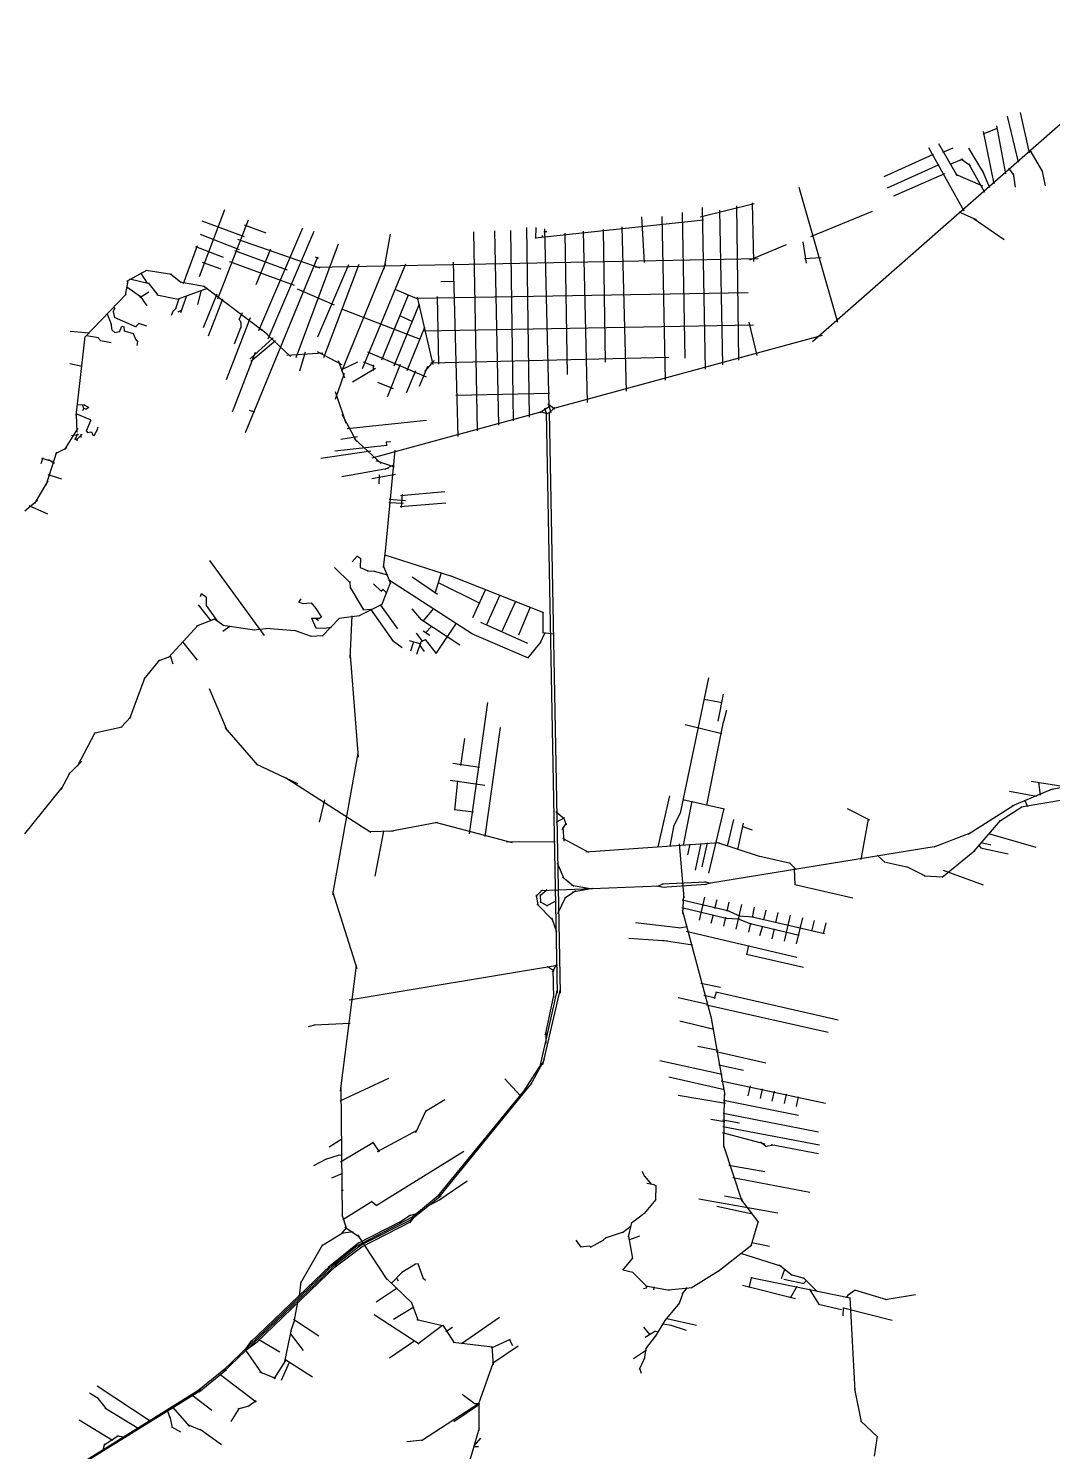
# Model space of a CAD drawing. Header units: inches. Extents: x 723427 to 759408, y 6910722 to 6968430.
# Drawn here: x 749044 to 753445, y 6958403 to 6964518 of the extents above; entities that cross this region are included whole.
import ezdxf

# ---------------------------------------------------------------- set-up
doc = ezdxf.new("R2010")
doc.units = ezdxf.units.IN
doc.header["$MEASUREMENT"] = 0

msp = doc.modelspace()

# ---------------------------------------------------------------- linework, layer by layer
for points in [[(752413.7, 6963172.5), (753945.4, 6964518)], [(753305.3, 6964156.2), (753344.6, 6963984)], [(753203.5, 6964100), (753242.7, 6963893.2)], [(753249.4, 6964141.5), (753297.4, 6963943.7)], [(753147, 6964075.9), (753192.2, 6963850.4)], [(753147.2, 6964064.7), (753208.7, 6964088.9)], [(752721.3, 6963882.5), (752933.7, 6963978.4)], [(752911, 6964006.9), (753062.9, 6963733.7)], [(752955.3, 6964023.4), (753035.4, 6963885)], [(752972.6, 6963986.5), (753018.3, 6964005.5)], [(753083.8, 6964003.8), (753147.4, 6963896.9)], [(753346.9, 6963994.5), (753401.7, 6963902)], [(752735.3, 6963833.1), (752957, 6963933.7)], [(753004.3, 6963934.4), (753060.1, 6963957.4)], [(753050.8, 6963957.7), (753091.8, 6963929.3)], [(753084.2, 6963937.9), (753152.9, 6963814.9)], [(753140.3, 6963911.5), (753173.3, 6963834.2)], [(753255.2, 6963917), (753277.9, 6963886.1)], [(753398.4, 6963910.6), (753413.1, 6963841.2)], [(752762.1, 6963798.2), (752982, 6963895.3)], [(753027.7, 6963891.3), (753143.6, 6963841.2)], [(753275.2, 6963894.6), (753284.4, 6963835.4)], [(752353.8, 6963836.2), (752520.5, 6963256)], [(749778.6, 6963451.7), (749887.1, 6963739.4)], [(751853.4, 6963726.6), (751864.4, 6963101.4)], [(751931, 6963709), (752162.9, 6963765.2)], [(751939.4, 6963748.4), (751952.3, 6963054.1)], [(752014, 6963737.1), (752025.9, 6963072.7)], [(752086.8, 6963755.9), (752095.2, 6963092.8)], [(752154.3, 6963768.5), (752159.9, 6963516.8)], [(752406.1, 6963623.7), (752671.5, 6963733.2)], [(753042.6, 6963729.6), (753117.2, 6963696.5)], [(749788, 6963691.5), (749970.8, 6963624.4)], [(749857.1, 6963355.9), (749988.9, 6963696.4)], [(749970.9, 6963674.5), (750063.5, 6963640)], [(751221.5, 6963618.6), (751944.7, 6963695)], [(751594.3, 6963666), (751612.3, 6962959.4)], [(751678.6, 6963708.5), (751689.1, 6963511.7)], [(751765.2, 6963709.4), (751779.7, 6963007.1)], [(753103.8, 6963702.8), (753236.4, 6963610.5)], [(749781.4, 6963633.7), (749949, 6963568.2)], [(749942.1, 6963612.5), (750295.2, 6963489.7)], [(750033.6, 6963220.5), (750222.2, 6963661.3)], [(750074.1, 6963184.8), (750271.4, 6963647.5)], [(750572.4, 6963483.2), (750599.6, 6963633.7)], [(750955.7, 6963644), (750971.4, 6962789.5)], [(751047.1, 6963648), (751063, 6962813)], [(751115.6, 6963649.9), (751127.2, 6962831.5)], [(751183.9, 6963663), (751195.4, 6962848.4)], [(751223.7, 6963615.2), (751225.5, 6963663.3)], [(751250, 6963629.7), (751254.7, 6963621.2)], [(751258.3, 6963644.9), (751271.9, 6963645.1)], [(751261, 6963657.5), (751279.3, 6962894.1)], [(751348.1, 6963637.8), (751358.6, 6963031.4)], [(751428.2, 6963647.5), (751444, 6962911.3)], [(751513.4, 6963654.6), (751522.5, 6963083.7)], [(749710.2, 6963422.5), (749770.4, 6963584.8)], [(749761.2, 6963580.8), (749879.7, 6963535.7)], [(749929.5, 6963563.9), (750155.1, 6963480.5)], [(750022.6, 6963418.2), (750085.6, 6963570.9)], [(750194.1, 6963104.7), (750376.7, 6963592.2)], [(752143.8, 6963523.7), (752301.8, 6963589.1)], [(752371.6, 6963601), (752385.6, 6963509)], [(749790.6, 6963513.6), (749870.4, 6963484.8)], [(749907, 6963517.3), (750186, 6963414.6)], [(749976.9, 6962782.4), (750287.8, 6963537.4)], [(750275.7, 6963537.4), (750288.7, 6963530.9)], [(750277.4, 6963492.4), (752179.4, 6963530)], [(750287.2, 6963193.1), (750421, 6963503.2)], [(750313.5, 6963104), (750464.6, 6963505.2)], [(750390.8, 6963046.1), (750579.4, 6963508.2)], [(750479.6, 6963057.4), (750664.7, 6963506.9)], [(750868.7, 6963513.2), (750888.7, 6962764.7)], [(752378.9, 6963529.7), (752449.7, 6963534)], [(749460.2, 6963370.3), (749472.2, 6963435.5)], [(749466.6, 6963431.9), (749552.3, 6963479.4)], [(749479.4, 6963441.8), (749562.1, 6963422.3)], [(749525.6, 6963467.4), (749554.3, 6963422.9)], [(749549.5, 6963478.9), (749659.1, 6963462.5)], [(749557.4, 6963425), (749599, 6963371.3)], [(749653.8, 6963464.3), (749698.1, 6963427.7)], [(749694.4, 6963428.9), (749798.7, 6963411.1)], [(750816.3, 6963431.3), (750871.6, 6963432)], [(749286.5, 6963191.1), (749462.9, 6963376.1)], [(749466.5, 6963407.2), (749524.9, 6963366.2)], [(749521.9, 6963362.4), (749560.5, 6963386.8)], [(749523.6, 6963367.5), (749552.6, 6963326.5)], [(749595.4, 6963373), (749686.6, 6963354.6)], [(749684.3, 6963354.7), (749813.1, 6963401.5)], [(749699, 6963297.4), (749724.4, 6963370.9)], [(749771.4, 6963332.6), (749787.7, 6963393.4)], [(749795.4, 6963412.4), (750069.8, 6963205.2)], [(749796.3, 6963233.1), (749854.8, 6963377.7)], [(750198.6, 6963399.2), (750357.7, 6963330.9)], [(750561.6, 6963094.8), (750677.4, 6963374)], [(750617.5, 6963398.3), (750712.1, 6963358.1)], [(750709.4, 6963358.6), (752137.1, 6963384)], [(750713.7, 6963363.2), (750781.4, 6963073.6)], [(750800, 6963366.3), (750805.7, 6963075.8)], [(749408.1, 6963299.1), (749414.3, 6963315.7)], [(749408.1, 6963301.7), (749413.9, 6963275.5)], [(749410.3, 6963321.9), (749414.6, 6963313.7)], [(749658, 6963285.9), (749667, 6963305.7)], [(749665, 6963303), (749677.9, 6963316)], [(749676.6, 6963314.4), (749690.8, 6963357.9)], [(749687, 6963300.2), (749704.1, 6963309.6)], [(749816.7, 6963197.3), (749878.9, 6963356.9)], [(749949.5, 6963267.7), (749963.4, 6963297.1)], [(750388.9, 6963313.9), (750727.1, 6963182.7)], [(750615.5, 6963068.1), (750724, 6963334.4)], [(749381.2, 6963291.7), (749398.5, 6963247.2)], [(749397.5, 6963251), (749402.3, 6963221.1)], [(749412.3, 6963277.1), (749506.9, 6963236.1)], [(749434.4, 6963214.9), (749444.9, 6963238.2)], [(749444.6, 6963238.1), (749454.4, 6963236.4)], [(749453.4, 6963236.9), (749455.4, 6963217.6)], [(749503.3, 6963236), (749519.1, 6963251.7)], [(749517.1, 6963251.6), (749551, 6963240.1)], [(749894.8, 6963009.9), (749998.3, 6963276.1)], [(749949.5, 6963268.7), (749956, 6963255.2)], [(749955.7, 6963256.7), (749956.7, 6963231.8)], [(750638.3, 6963284.5), (750694.7, 6963259.3)], [(750739.3, 6963218.4), (752160.2, 6963245.2)], [(752140.1, 6963255.8), (752174, 6963113.1)], [(749223.2, 6963218), (749305.6, 6963209.5)], [(749248, 6962854.6), (749287.9, 6963193.7)], [(749293.5, 6963199.2), (749344.1, 6963189.9)], [(749342.3, 6963190.8), (749354.4, 6963176.2)], [(749353.2, 6963177.2), (749399.3, 6963168.3)], [(749401.4, 6963222.4), (749416.5, 6963210.5)], [(749415.2, 6963210.9), (749435.1, 6963215.5)], [(749454.9, 6963218.2), (749493.6, 6963207.1)], [(749492.9, 6963207.6), (749505.7, 6963180.5)], [(749504.9, 6963181.5), (749513.8, 6963171.8)], [(749928.6, 6963163), (749957, 6963233.7)], [(749997.1, 6963099.1), (750095.9, 6963188)], [(749999.5, 6963088), (750105.4, 6963177.3)], [(750044.6, 6963226.4), (750169.3, 6963108.3)], [(750671, 6963047.7), (750747, 6963234.5)], [(751297.5, 6962884.6), (752456.1, 6963199.9)], [(749510.3, 6963155.8), (749513.7, 6963172.3)], [(749921, 6962870.8), (750018.9, 6963127.2)], [(750154.1, 6963113.9), (750308.2, 6963124.9)], [(750210.5, 6963046.3), (750233.8, 6963128.2)], [(750284.1, 6963130.5), (750390.2, 6963073.9)], [(750500.9, 6963128.4), (750753.1, 6963021.2)], [(749221.6, 6963078.6), (749273.7, 6963066.7)], [(750375, 6963091.1), (750402.2, 6963016.7)], [(750393.2, 6963054.6), (750458.8, 6963084.9)], [(750436.8, 6962998.9), (750534.5, 6963058.8)], [(750482.7, 6963085.5), (750529.2, 6963067)], [(750525, 6963073.1), (750525.3, 6963048.2)], [(750586.9, 6962935.6), (750643, 6963075.2)], [(750724.7, 6962980.9), (750759.7, 6963066.5)], [(750746.5, 6963044), (750788.8, 6963091.4)], [(750773.4, 6963080.6), (751796.2, 6963104.9)], [(750363.8, 6962925.7), (750401.8, 6963036.9)], [(750543.1, 6962998.4), (750611.3, 6962971)], [(750668.2, 6962951.9), (750708.4, 6963047.7)], [(750361.5, 6962958.2), (750407.8, 6962821.6)], [(750880.8, 6962942.9), (751282.6, 6962951.3)], [(749251.5, 6962900.1), (749282.7, 6962902.2)], [(749273.7, 6962902.4), (749281.2, 6962883.4)], [(749277.1, 6962875.8), (749281.3, 6962886.5)], [(749279.6, 6962885.9), (749291.3, 6962881.8)], [(749281.3, 6962902.3), (749303.1, 6962889.1)], [(749289.8, 6962881.6), (749302.7, 6962890.3)], [(749991.4, 6962877.6), (750015.1, 6962870)], [(750521, 6962673.7), (751251.5, 6962872.2)], [(751240.9, 6962867.9), (751285.2, 6962896)], [(751242.7, 6962871.8), (751273.5, 6962863.7)], [(751262, 6962888), (751270, 6962859)], [(751268.7, 6962869), (751316.3, 6960373)], [(751275.2, 6962905), (751306.1, 6962884)], [(751277.7, 6962907.5), (751288.2, 6962867)], [(751278.8, 6962863), (751305.3, 6962888.6)], [(749247.1, 6962863.2), (749309.3, 6962837.4)], [(749248.3, 6962859), (749251.1, 6962783.9)], [(749292.3, 6962788.5), (749311.9, 6962833.2)], [(749308, 6962838.3), (749311.9, 6962832.6)], [(750389.9, 6962861.2), (750452.9, 6962743.4)], [(750413.1, 6962799.4), (750754, 6962834.9)], [(751263.8, 6962865.1), (751284.5, 6962865.8)], [(751280.9, 6962868.8), (751328.5, 6960373)], [(749200.1, 6962708.6), (749256.9, 6962801.1)], [(749228.1, 6962769.3), (749258.8, 6962773)], [(749243.2, 6962757.7), (749254, 6962748.2)], [(749244.2, 6962749.8), (749255.9, 6962777.6)], [(749248.7, 6962748.4), (749273.8, 6962774.4)], [(749270.5, 6962760.5), (749270.5, 6962774.3)], [(749292.2, 6962789.1), (749296.7, 6962782.1)], [(749296.1, 6962782.2), (749314.8, 6962784.9)], [(749314.4, 6962785), (749320.4, 6962771)], [(749319.5, 6962771.8), (749325.9, 6962769.1)], [(749325.4, 6962769), (749340.1, 6962794.9)], [(749339.1, 6962792.4), (749342.5, 6962806.6)], [(750385.8, 6962753.6), (750457.7, 6962764.7)], [(750442.8, 6962755.4), (750558.9, 6962648.6)], [(749119.4, 6962555.3), (749165.4, 6962699.5)], [(749160.8, 6962692.3), (749210.6, 6962717.5)], [(750300, 6962671.5), (750514.6, 6962703.2)], [(750360.5, 6962703.1), (750583.1, 6962727.1)], [(750578.2, 6962271.4), (750619.9, 6962706.4)], [(750580.2, 6962741.6), (750601, 6962743.6)], [(750581.1, 6962742.2), (750582.3, 6962724.6)], [(749097.7, 6962649.1), (749106.6, 6962675.1)], [(749099.5, 6962671.4), (749145.8, 6962658.5)], [(749130.2, 6962665.6), (749155.8, 6962649.7)], [(750390.7, 6962593.4), (750590.6, 6962628.1)], [(750536.8, 6962661.8), (750615.8, 6962633.9)], [(750576.8, 6962623.9), (750609.4, 6962641.4)], [(749070.3, 6962477.1), (749127.9, 6962574.9)], [(749127.5, 6962601.8), (749185.1, 6962582.3)], [(750519.9, 6962584.2), (750620.9, 6962603.2)], [(750551.1, 6962560.6), (750551.6, 6962600.6)], [(750643.1, 6962510.5), (750832.6, 6962528)], [(750646.7, 6962459.2), (750651.3, 6962516.4)], [(749027.3, 6962445.5), (749082.8, 6962491.3)], [(749045.5, 6962467.7), (749125.6, 6962432.7)], [(750591.8, 6962481.7), (750655.3, 6962478.4)], [(750593.5, 6962495.9), (750663.9, 6962490.3)], [(750640.8, 6962463.5), (750837.2, 6962479.1)], [(750568.9, 6962201.4), (750578.3, 6962272.7)], [(749821.1, 6962231.3), (750057, 6961909.3)], [(750358.4, 6962202.2), (750425.5, 6962136.1)], [(750434.6, 6962225.6), (750456.1, 6962251.2)], [(750454.9, 6962251.3), (750472.4, 6962240.9)], [(750469.4, 6962202.5), (750503.1, 6962186.9)], [(750470, 6962201.1), (750471.9, 6962242.3)], [(750568.4, 6962210.5), (750598.9, 6962133.3)], [(750574.7, 6962256.6), (750861.6, 6962164.8)], [(750424.2, 6962141.6), (750426.5, 6962113.7)], [(750499.7, 6962187.7), (750532.3, 6962185.9)], [(750529.4, 6962186.4), (750585.9, 6962169.7)], [(750562.3, 6962041.3), (750598.8, 6962136.4)], [(750591.4, 6962150), (750951.4, 6961916.5)], [(750693, 6962161.5), (750801.6, 6962086.8)], [(750791.5, 6962091.4), (750818.3, 6962180.2)], [(750803.8, 6962137), (750982.9, 6962048.8)], [(750858.7, 6962165.8), (751257.5, 6962008.4)], [(749783.6, 6962077), (749787.3, 6962090.1)], [(749786.8, 6962090.1), (749809, 6962074.8)], [(749808.2, 6962037.2), (749808.2, 6962076.2)], [(750425.9, 6962115.6), (750483.3, 6962019.5)], [(750526.1, 6962131.7), (750559, 6962099.7)], [(750558.1, 6962099.6), (750567.4, 6962108.9)], [(750566.3, 6962108.9), (750582.7, 6962092.5)], [(750953.2, 6961987.2), (751009.2, 6962108.4)], [(751012, 6961954.5), (751071.1, 6962083.7)], [(749772.3, 6962041.8), (749826.8, 6961973.2)], [(749808, 6962038.4), (749852.6, 6961974)], [(750205.7, 6962052.5), (750223.5, 6962046.6)], [(750206, 6962051.2), (750215.7, 6962067.3)], [(750220.4, 6962046.8), (750259, 6962049.7)], [(750258.6, 6962049.8), (750279, 6962025)], [(750278.4, 6962025.9), (750302.8, 6961988.9)], [(750463.5, 6961994.2), (750563.9, 6962043.7)], [(750479.9, 6962020.2), (750513.9, 6962022.4)], [(750513.4, 6962022.6), (750608.9, 6961887.3)], [(750556, 6962040.3), (750629.9, 6961938)], [(750691.5, 6962024.7), (750731.8, 6961977.3)], [(750739.4, 6961971.1), (750785.8, 6962025.6)], [(751077.5, 6961924.8), (751138.5, 6962056.7)], [(751150.4, 6961912.6), (751201.1, 6962032.9)], [(749647, 6961816.2), (749770.8, 6961952.6)], [(749767.9, 6961951), (749844.6, 6961981.7)], [(749843.1, 6961981.8), (749882.7, 6961951.9)], [(749879.1, 6961953.8), (750015.1, 6961934.2)], [(750259.9, 6961983.9), (750278.9, 6961942.7)], [(750260, 6961983.8), (750293.8, 6961983.8)], [(750279.1, 6961984), (750289.6, 6961973.5)], [(750291.9, 6961983.1), (750302.8, 6961989.8)], [(750306.2, 6961907.2), (750379.8, 6961984.4)], [(750377.5, 6961983.6), (750467.3, 6961995.4)], [(750426.3, 6961812.7), (750435.1, 6961994.3)], [(750729.2, 6961979.6), (750897.1, 6961869.1)], [(750795.2, 6961831.9), (750883, 6961962.9)], [(750986.1, 6961967.5), (751187.9, 6961877.1)], [(751256.2, 6961919.8), (751256.2, 6962009.9)], [(749878.7, 6961928.5), (749909, 6961949.9)], [(750009, 6961934.5), (750080.1, 6961941.6)], [(750064, 6961941.5), (750190.1, 6961931.7)], [(750185.2, 6961932.9), (750258.1, 6961906.2)], [(750255.3, 6961906.4), (750310.7, 6961909.8)], [(750278.7, 6961942.9), (750318.1, 6961940.7)], [(750315, 6961940.6), (750345.4, 6961944.8)], [(750709.6, 6961919.8), (750736.7, 6961884)], [(750730.5, 6961881.8), (750749.4, 6961892.8)], [(750739.6, 6961930.2), (750768.5, 6961910.9)], [(750747.9, 6961892.9), (750796.3, 6961831.7)], [(750750.4, 6961921.7), (750776.6, 6961950)], [(750947.7, 6961918.4), (751191.4, 6961813.6)], [(751243.4, 6961876.3), (751264.7, 6961922.1)], [(751254.9, 6961922.5), (751302.5, 6961917.3)], [(749706, 6961883.1), (749768.3, 6961803.5)], [(750606.3, 6961889.6), (750649.4, 6961857.8)], [(750680.4, 6961887.5), (750729.5, 6961873.8)], [(750686.5, 6961843.5), (750699.5, 6961884.4)], [(750712.5, 6961829.5), (750732, 6961883.6)], [(750725.1, 6961866.2), (750744.9, 6961840.6)], [(751189.7, 6961812.7), (751247.6, 6961881.9)], [(749540.4, 6961722.4), (749608.4, 6961804.9)], [(749601.9, 6961801.2), (749651.6, 6961819.8)], [(749652.7, 6961824.3), (749663.7, 6961787.2)], [(750426.1, 6961824.5), (750460.3, 6961386.1)], [(749479.1, 6961553.3), (749544.5, 6961730)], [(751845.3, 6961146), (751968, 6961727.4)], [(749820.3, 6961681.3), (749897.2, 6961500.5)], [(752007.4, 6961541.9), (752030.9, 6961657.6)], [(750938.4, 6961057.1), (751018.3, 6961621.3)], [(751947.5, 6961636.3), (752024.5, 6961621)], [(752030.5, 6961536.1), (752045.2, 6961590)], [(749442.2, 6961515.6), (749483.2, 6961560.2)], [(751865.3, 6961527.4), (752023.1, 6961488.4)], [(751958.4, 6961180.7), (752031.1, 6961538.6)], [(749254.4, 6961347.5), (749330.3, 6961493)], [(749328.2, 6961491.6), (749446.5, 6961517)], [(749887.9, 6961513.6), (750028.5, 6961352.1)], [(750901.4, 6961351.6), (750918.4, 6961467)], [(751006.1, 6961046.4), (751072.3, 6961514.4)], [(750351.1, 6960796.3), (750460.9, 6961403.3)], [(749216.2, 6961311.9), (749273.4, 6961369.1)], [(750021.3, 6961358.1), (750199.6, 6961273)], [(750867.4, 6961361.1), (750982.5, 6961343.6)], [(749184, 6961248.1), (749222.7, 6961320.8)], [(750148.3, 6961299.8), (750515.5, 6961065.1)], [(750856.6, 6961288.1), (751004.6, 6961267.1)], [(750875.5, 6961158.5), (750888.4, 6961285)], [(753353, 6961283.4), (753505.9, 6961258.9)], [(753384.5, 6961279.1), (753391, 6961224)], [(753436.1, 6961248.4), (753628.8, 6961286.2)], [(749028, 6961057.3), (749189, 6961255.8)], [(751749.6, 6961001), (751800.1, 6961221)], [(753259.2, 6961240.3), (753376.3, 6961219.5)], [(753271.3, 6961177.3), (753444.2, 6961250.9)], [(750294.6, 6961106.9), (750317.9, 6961202.8)], [(750874.8, 6961161.9), (750955.7, 6961152.5)], [(751856.5, 6961204.9), (752034.9, 6961164.9)], [(751858.1, 6961008.4), (751895.7, 6961197.4)], [(751967.9, 6960887.9), (752033.2, 6961166.5)], [(752562.7, 6961166.5), (752657.9, 6961117.4)], [(753081.6, 6961056.4), (753278.8, 6961181.1)], [(753217.1, 6961112.1), (753313, 6961173.8)], [(753309.6, 6961172.9), (753495.6, 6961204.9)], [(753324.8, 6961204.1), (753337.1, 6961174.7)], [(750597.1, 6961068.2), (750802.2, 6961107.8)], [(750792, 6961107.5), (751122.7, 6961020.5)], [(751310.7, 6961153), (751346.5, 6961123.3)], [(751311.4, 6961107.9), (751348.1, 6961127.6)], [(751336.7, 6961074.4), (751355.5, 6961105.1)], [(751343, 6961127.9), (751354.3, 6961096.7)], [(751816.9, 6961089.9), (751846.3, 6961149.5)], [(752048.5, 6961005), (752074.8, 6961119.1)], [(752091.7, 6960990.4), (752116.3, 6961103.6)], [(752621.7, 6960947.6), (752654.5, 6961120.3)], [(753107.6, 6960982.2), (753220.4, 6961114.9)], [(750510.7, 6961066.7), (750612, 6961069.7)], [(750533.5, 6960875.3), (750570.7, 6961069)], [(751338.5, 6961038.7), (751449.8, 6960978.6)], [(751340.1, 6961084.6), (751344.1, 6961025.4)], [(751801.8, 6961004.3), (751818.9, 6961095.3)], [(752112.6, 6961089.2), (752153.7, 6961074.6)], [(752936.3, 6961002.1), (753092, 6961061.5)], [(753170.2, 6961058.3), (753373.1, 6961000.7)], [(751097.4, 6961023.4), (751307.5, 6961024.1)], [(751438.9, 6960979.9), (752011.9, 6961020.8)], [(751840.3, 6961014.7), (751860.7, 6960782.4)], [(751877.8, 6960967.3), (751887.7, 6961012.9)], [(751910, 6960901), (751934.8, 6961016.3)], [(751938.8, 6960915), (751961.2, 6961018.5)], [(751966.4, 6960845.5), (752945, 6961005)], [(752005.2, 6961020.7), (752184.2, 6960961.7)], [(752969.7, 6960870.8), (753111.3, 6960985.5)], [(753127.6, 6961006.8), (753138, 6960996.5)], [(753135.8, 6960997.5), (753253.4, 6960970.9)], [(753138.6, 6961020.2), (753179.6, 6961010.2)], [(751316.4, 6960932.2), (751345, 6960864.8)], [(752180.9, 6960962.6), (752318.4, 6960931.1)], [(752313.8, 6960933.3), (752343.6, 6960904.7)], [(752691.3, 6960965.9), (752725.3, 6960934.8)], [(752720.7, 6960937.4), (752824.7, 6960913.8)], [(752816.9, 6960916.9), (752896.9, 6960876.8)], [(751339.3, 6960872.1), (751387.9, 6960832.4)], [(751948.4, 6960852.2), (751973.8, 6960844.9)], [(752335, 6960908), (752337.5, 6960838.4)], [(752892.5, 6960877.6), (752973.3, 6960872.1)], [(752975.3, 6960901.9), (753146.7, 6960838.8)], [(750350.8, 6960810.3), (750455.3, 6960479.1)], [(751223.6, 6960788.6), (751253.1, 6960817.4)], [(751224.9, 6960794.7), (751233.3, 6960750.3)], [(751241.7, 6960791.6), (751273.2, 6960818.2)], [(751243.2, 6960796.2), (751243.7, 6960760.9)], [(751245.4, 6960813.7), (751756.3, 6960833.6)], [(751347, 6960780.3), (751396.4, 6960814.2)], [(751377.3, 6960837.1), (751466.5, 6960820.5)], [(751381.1, 6960808.7), (751467.3, 6960823.8)], [(751744.3, 6960834.2), (751775.1, 6960828.2)], [(751746.3, 6960832.2), (751776, 6960843.6)], [(751765, 6960842.1), (751955.5, 6960850.9)], [(751765.1, 6960828.3), (751956, 6960841.1)], [(751855.7, 6960715.3), (751860.3, 6960793.4)], [(751949.2, 6960839.7), (751974.1, 6960847.4)], [(752337, 6960839.9), (752586.1, 6960782.1)], [(751228.7, 6960756.4), (751297.4, 6960686.3)], [(751242, 6960766.5), (751274.1, 6960747.6)], [(751269.9, 6960747.7), (751311.7, 6960768.8)], [(751318.8, 6960715.6), (751353.6, 6960786.9)], [(751852, 6960741.3), (752048.1, 6960693.8)], [(751852.5, 6960774.1), (752055.3, 6960726)], [(751853.4, 6960730.8), (751978.4, 6960260.5)], [(751927.9, 6960686.7), (751950.8, 6960785.9)], [(751992.9, 6960736.6), (752003.5, 6960775.4)], [(752044.4, 6960729.6), (752102.1, 6960703.8)], [(752046.9, 6960725.4), (752055.3, 6960764.1)], [(752084.7, 6960647.5), (752109.3, 6960754)], [(752154.6, 6960698.3), (752163.9, 6960742.1)], [(752203.9, 6960687.5), (752214.7, 6960730.1)], [(751290.9, 6960697.4), (751313.6, 6960636.8)], [(751652.1, 6960676.9), (751849.4, 6960653.7)], [(751977.4, 6960673.1), (751987.8, 6960710.6)], [(752031.6, 6960660.2), (752040.9, 6960699.4)], [(752036.3, 6960695.6), (752099.1, 6960692)], [(752091.2, 6960693.9), (752151.5, 6960669.7)], [(752095.1, 6960705.3), (752159, 6960701.1)], [(752138.9, 6960634.6), (752147.8, 6960673.5)], [(752139.3, 6960673.5), (752355.2, 6960622.2)], [(752148, 6960702.8), (752465.3, 6960628.6)], [(752255.3, 6960675), (752265.5, 6960719)], [(752293.4, 6960596.3), (752318.4, 6960708)], [(752344.9, 6960584.6), (752371.8, 6960696.4)], [(752410.1, 6960639.7), (752421.3, 6960685.2)], [(752460.9, 6960627), (752471.5, 6960674.8)], [(751623.8, 6960608.7), (751790, 6960597.4)], [(751840.1, 6960653.4), (751875.7, 6960659.2)], [(751870.8, 6960639.2), (752346.5, 6960527.3)], [(752187.2, 6960620.6), (752199.7, 6960662.5)], [(752239.5, 6960606.9), (752249.8, 6960649.2)], [(751767, 6960600.6), (751897.6, 6960579.8)], [(752130.9, 6960538.7), (752139, 6960577.6)], [(750384.7, 6959951.4), (750453.6, 6960492.1)], [(750421.8, 6960344.8), (751317.1, 6960493.5)], [(751273.1, 6960488.7), (751303.2, 6960468.4)], [(751295.1, 6960464.5), (751315, 6960497.8)], [(752129.5, 6960541), (752375.1, 6960485.1)], [(751297.2, 6960476.2), (751300.4, 6960352.2)], [(751242.6, 6960057.4), (751317.9, 6960388.7)], [(751254.8, 6960065.1), (751330.2, 6960391.5)], [(751265.5, 6960193), (751301.9, 6960363.4)], [(751933.6, 6960416.1), (752018.1, 6960398.6)], [(751946.7, 6960364.3), (751996.6, 6960352)], [(751991.6, 6960350.3), (752000.5, 6960379)], [(751997.7, 6960377.9), (752523.2, 6960257.9)], [(751835.3, 6960354.4), (751964, 6960325.5)], [(751958, 6960322.5), (752480.4, 6960205.5)], [(750271.8, 6960237.3), (750426.3, 6960243.7)], [(751843.2, 6960254.1), (751989.5, 6960218.6)], [(751977.5, 6960265.3), (752035.8, 6959934.9)], [(750247.8, 6960229.1), (750279.9, 6960238.6)], [(751266.5, 6960204), (751266.9, 6960156.3)], [(751919.8, 6960144.4), (752008.2, 6960128.3)], [(751999.5, 6960122.7), (752212.8, 6960072.9)], [(751174.4, 6959953), (751248.1, 6960069.8)], [(751201.5, 6959977.3), (751261.8, 6960088.2)], [(751757.7, 6960083.5), (752024.8, 6960025)], [(752010.1, 6960065.1), (752116.5, 6960042.4)], [(750383.8, 6959909.4), (750592.9, 6960008.1)], [(751091.3, 6960004.8), (751157.1, 6959932.8)], [(751795.6, 6960013.8), (752035.1, 6959958.4)], [(752020.9, 6959996.7), (752468.6, 6959899.4)], [(750385.4, 6959966.4), (750391.8, 6959412.5)], [(750803.3, 6959500.3), (751184.8, 6959968)], [(750807.7, 6959494.5), (751207.2, 6959985.9)], [(751835.4, 6959935), (752038.7, 6959899.6)], [(752032, 6959710.5), (752035.6, 6959937.8)], [(752136.8, 6959930.9), (752146.5, 6959974.3)], [(752189, 6959920.3), (752198.6, 6959962.2)], [(752240, 6959908.5), (752249.9, 6959951.8)], [(752292.7, 6959898.3), (752301, 6959939)], [(750749.6, 6959866.1), (750832.3, 6959916.3)], [(752031, 6959912.3), (752353.1, 6959848.9)], [(752344.8, 6959886.3), (752353.4, 6959927.3)], [(750707.8, 6959774.5), (750752.2, 6959868.9)], [(751976.8, 6959831.8), (752035.7, 6959821.7)], [(752028.1, 6959828.7), (752098.8, 6959814.9)], [(752028.8, 6959856.7), (752439.5, 6959777.6)], [(750544.3, 6959692.5), (750714.5, 6959783.6)], [(752024.7, 6959774.3), (752208.2, 6959724.8)], [(752027.7, 6959800.3), (752443.4, 6959721)], [(750335.2, 6959712.8), (750391, 6959747.5)], [(750384.9, 6959648.4), (750526.2, 6959732.1)], [(750521.9, 6959733.5), (750551.4, 6959690.9)], [(750537.5, 6959460.3), (750915, 6959694.3)], [(752031.1, 6959718), (752109.8, 6959479.6)], [(752190.1, 6959734.2), (752216, 6959713.8)], [(752210.8, 6959715.6), (752249.6, 6959721.4)], [(752236.2, 6959722), (752439.5, 6959683.6)], [(750269.8, 6959632.4), (750324.4, 6959660.7)], [(750322.1, 6959659.7), (750380.1, 6959678.6)], [(750375.5, 6959677.9), (750390.5, 6959677.2)], [(752054.2, 6959633.8), (752207.6, 6959606.8)], [(750348, 6959579.4), (750391.4, 6959598.4)], [(751679.8, 6959607.5), (751693.2, 6959583.8)], [(751692, 6959585.5), (751720.1, 6959552.3)], [(752071.1, 6959580.1), (752401, 6959517.8)], [(750388.9, 6959523.2), (750397.5, 6959527.5)], [(750686.9, 6959406.6), (750812.4, 6959509.8)], [(750807.3, 6959482.8), (750928.5, 6959566.6)], [(751701.7, 6959555.7), (751732.9, 6959550.5)], [(751729.4, 6959551.6), (751742.9, 6959543.9)], [(751739.6, 6959484.3), (751741.9, 6959545.8)], [(750394.4, 6959400.5), (750520.7, 6959479.3)], [(750516.5, 6959478.8), (750540.4, 6959460.1)], [(750682.9, 6959395.9), (750817.2, 6959503.8)], [(750755.2, 6959456.1), (750818.1, 6959489.4)], [(751691.4, 6959426.3), (751740.6, 6959486.8)], [(751924.8, 6959489.3), (752263.5, 6959428.6)], [(752002.6, 6959457.5), (752154.9, 6959424.8)], [(752034.3, 6959501.8), (752112.4, 6959486.9)], [(752108, 6959483.2), (752180.5, 6959387.5)], [(750390.4, 6959422.2), (750410, 6959359.4)], [(750447.8, 6959282.5), (750693.8, 6959411.1)], [(750455.1, 6959296.1), (750647.9, 6959394.2)], [(750462.4, 6959285.2), (750692.3, 6959401.9)], [(750472.9, 6959281.4), (750687.8, 6959391.7)], [(750636.5, 6959387.6), (750685.2, 6959420.7)], [(750677.7, 6959416.6), (750715.9, 6959427.2)], [(750682.5, 6959385.6), (750709.8, 6959419.7)], [(751622.7, 6959326.1), (751636.1, 6959388)], [(751635.1, 6959385.6), (751681, 6959420.7)], [(751680, 6959420), (751692.6, 6959427.3)], [(752150, 6959287), (752180.2, 6959389.2)], [(750303, 6959287.6), (750395.6, 6959344.2)], [(750388.2, 6959341.4), (750438.5, 6959348.5)], [(750389.4, 6959338.6), (750410.5, 6959364.4)], [(750403.1, 6959367.4), (750466.8, 6959326.1)], [(750457.5, 6959334.3), (750583.9, 6959142.8)], [(751514.1, 6959311.5), (751527.1, 6959323.9)], [(751523.7, 6959321.7), (751601, 6959346.5)], [(751596.3, 6959343.9), (751634.4, 6959372.4)], [(751622.5, 6959328), (751639.3, 6959232.1)], [(751624.1, 6959312.9), (751670.4, 6959329.8)], [(750214.5, 6959127.9), (750308.7, 6959292.3)], [(750332.2, 6959195.3), (750465.4, 6959302.3)], [(750348.8, 6959202.3), (750456.5, 6959288.4)], [(750361.7, 6959205.1), (750474.2, 6959292.3)], [(750361.8, 6959197.4), (750481.4, 6959287.3)], [(751396.2, 6959312), (751417.9, 6959281.5)], [(751415.6, 6959282.3), (751455.9, 6959286.5)], [(751454.4, 6959287.1), (751460.4, 6959281.1)], [(751459, 6959281.3), (751515.8, 6959312.7)], [(752006.6, 6959177.1), (752152.5, 6959291.2)], [(752152.6, 6959301.2), (752228.1, 6959285.7)], [(749878.2, 6958742), (750376.7, 6959218)], [(749881.2, 6958753), (750362, 6959213.7)], [(749996.6, 6958871.3), (750341, 6959203)], [(750021.2, 6958868.5), (750369.1, 6959203.6)], [(750648.3, 6959173.7), (750707.2, 6959210.2)], [(750704.2, 6959209.4), (750718.3, 6959210.6)], [(750717.4, 6959211.5), (750740.1, 6959146.5)], [(751598.5, 6959182.8), (751639.6, 6959233.2)], [(752104, 6959255.1), (752279.2, 6959200.3)], [(752269.6, 6959205.2), (752326.1, 6959161.6)], [(750578.8, 6959148.9), (750692.5, 6959041.3)], [(750601.8, 6959125), (750650.5, 6959175.3)], [(750624.8, 6959150), (750632.8, 6959136.2)], [(750738.1, 6959149.3), (750749.4, 6959139.2)], [(751598.6, 6959184), (751640.8, 6959174)], [(751637.8, 6959175.2), (751698.3, 6959114.7)], [(751891.8, 6959106.4), (752009.5, 6959179.1)], [(752140.3, 6959108.7), (752151.8, 6959152.6)], [(752148.7, 6959151.3), (752574.7, 6959064.2)], [(752279.3, 6959147.3), (752293.6, 6959187.4)], [(752289.5, 6959143.7), (752377.5, 6959124.9)], [(752319.3, 6959164.3), (752377.6, 6959148)], [(752374.8, 6959150.2), (752431.1, 6959092.2)], [(750208.6, 6959072), (750215.9, 6959133.6)], [(750538.1, 6959046.4), (750628.3, 6959106.6)], [(751686.5, 6959103.2), (751699.7, 6959106.3)], [(751696.1, 6959115.7), (751798.9, 6959097.2)], [(751698.2, 6959105.2), (751704, 6959115.4)], [(751731.5, 6959098.5), (751732.3, 6959110.4)], [(751794.5, 6959097.4), (751895.5, 6959107.9)], [(751841.1, 6959040.1), (751856.7, 6959085.5)], [(751853.7, 6959079.4), (751876.2, 6959107.9)], [(752112.5, 6959118.2), (752340.5, 6959060.4)], [(752318.4, 6959064.1), (752346.7, 6959113.2)], [(752374.5, 6959124.6), (752388, 6959138.1)], [(752399.4, 6959102.3), (752441.6, 6959033.7)], [(752561.2, 6959065.8), (752568.7, 6959078.8)], [(752566.7, 6959076.4), (752595.9, 6959098.7)], [(752593.5, 6959098.2), (752731, 6959056.3)], [(752725.9, 6959056.6), (752855.3, 6959078.4)], [(750184.1, 6958953.2), (750201.9, 6959045.4)], [(750611.9, 6958972.2), (750699.2, 6959025.2)], [(750689, 6959046.1), (750717.7, 6958966.1)], [(751779.7, 6958965.5), (751842.6, 6959042.5)], [(752438.7, 6959035.7), (752538.4, 6959013.5)], [(752545.1, 6958985.8), (752546.5, 6959022.2)], [(752545.8, 6959020.6), (752756, 6958967.1)], [(752573.2, 6959065.3), (752595.2, 6958664.3)], [(750171.4, 6958920.4), (750188.9, 6958968.8)], [(750182.7, 6958971.8), (750292, 6958900.1)], [(750528.8, 6958992.7), (750722.1, 6958866.6)], [(750713.1, 6958971.2), (750828.1, 6958942.7)], [(750904.6, 6958866.7), (751068.1, 6958980.5)], [(751738.5, 6958897.8), (751780.4, 6958966.5)], [(751786.6, 6958975.4), (751914.6, 6958945.9)], [(750144.1, 6958783), (750175.7, 6958935.1)], [(750167.7, 6958909.8), (750224, 6958837.4)], [(750718.3, 6958866.9), (750822.3, 6958946.2)], [(750823.8, 6958945.7), (750873, 6958870.3)], [(750836.7, 6958918.9), (750865.3, 6958937.7)], [(751686.2, 6958937), (751714.5, 6958905.1)], [(751694.5, 6958895.3), (751739.1, 6958921.1)], [(751697.5, 6958844.1), (751740.1, 6958900.2)], [(751736.1, 6958920.5), (751753.2, 6958918.9)], [(751770.8, 6958951.9), (751806.8, 6958946)], [(751804.5, 6958946.5), (751870.2, 6958924)], [(749972.9, 6958838.3), (750004.1, 6958879.9)], [(749976.1, 6958838.2), (750044.4, 6958739.7)], [(749978.7, 6958839.5), (750031.4, 6958877)], [(750034.3, 6958884.3), (750123.6, 6958831.5)], [(750594.7, 6958805.3), (750704.7, 6958880.3)], [(750869.1, 6958872.9), (751037.7, 6958852.9)], [(751033.3, 6958848.6), (751115.3, 6958885.6)], [(751035.7, 6958854.8), (751040.3, 6958776.4)], [(751037.8, 6958782.9), (751148.8, 6958857)], [(751108.8, 6958885.5), (751123.8, 6958859.5)], [(751643.3, 6958803.2), (751699.2, 6958840.5)], [(751690.6, 6958800), (751698.5, 6958846.6)], [(750099.3, 6958715.5), (750149.6, 6958794.9)], [(750130.4, 6958710.1), (750166, 6958786.8)], [(750145.6, 6958799.9), (750264, 6958723.6)], [(750979.8, 6958610.1), (751041, 6958782.5)], [(751670, 6958756.7), (751692.5, 6958805.5)], [(749770.2, 6958663.9), (749890.8, 6958761.1)], [(749776.5, 6958660.2), (749894.5, 6958756.2)], [(749866.1, 6958736.3), (750022.5, 6958617.2)], [(750036.9, 6958745.7), (750105.6, 6958719.1)], [(751669.7, 6958761.2), (751677.4, 6958740.1)], [(749125.6, 6958258.1), (749787, 6958668)], [(749162.4, 6958286.4), (749782.6, 6958672.5)], [(749305.7, 6958655.3), (749343.4, 6958631.9)], [(749338.3, 6958685.3), (749566.7, 6958535.8)], [(752594.1, 6958672.7), (752622.5, 6958531.3)], [(749337.5, 6958637.3), (749378, 6958586.1)], [(749372.5, 6958591), (749514.7, 6958502.9)], [(749662.1, 6958593.7), (749735.8, 6958510.8)], [(749745.8, 6958646.8), (749831.5, 6958580.6)], [(749915, 6958532.3), (749950, 6958590.2)], [(749944.9, 6958586.4), (749991.4, 6958599.8)], [(749987.7, 6958597.6), (750021.7, 6958622.6)], [(750732.6, 6958451.2), (750982.3, 6958612.6)], [(750871.9, 6958532.3), (750982.5, 6958606.6)], [(750907.1, 6958649.3), (750963, 6958608.7)], [(750961, 6958609.5), (750978.1, 6958609)], [(750980.8, 6958493.8), (750980.8, 6958614.9)], [(749261.4, 6958539.1), (749404.6, 6958451.8)], [(749639.9, 6958580.4), (749652.6, 6958544.7)], [(749650.5, 6958553), (749660.6, 6958505.6)], [(752619.8, 6958535.8), (752694.2, 6958465.6)], [(749368.8, 6958431.6), (749430.7, 6958472.2)], [(749423.1, 6958470.4), (749455.9, 6958466.6)], [(749658.5, 6958509.3), (749696.6, 6958487.3)], [(749726.8, 6958519.8), (749792.8, 6958492.2)], [(749780.8, 6958498.6), (749873.1, 6958432.7)], [(750942, 6958367.9), (750982.4, 6958504.8)], [(752679.6, 6958383.8), (752693.1, 6958468.8)], [(749365, 6958410.5), (749371.8, 6958438.3)], [(750669.6, 6958445.7), (750738.6, 6958453.1)], [(750956, 6958425.2), (750977.2, 6958424.5)], [(750958.9, 6958427.1), (750987.9, 6958460.1)]]:
    msp.add_lwpolyline(points)

doc.saveas('drawing.dxf')
